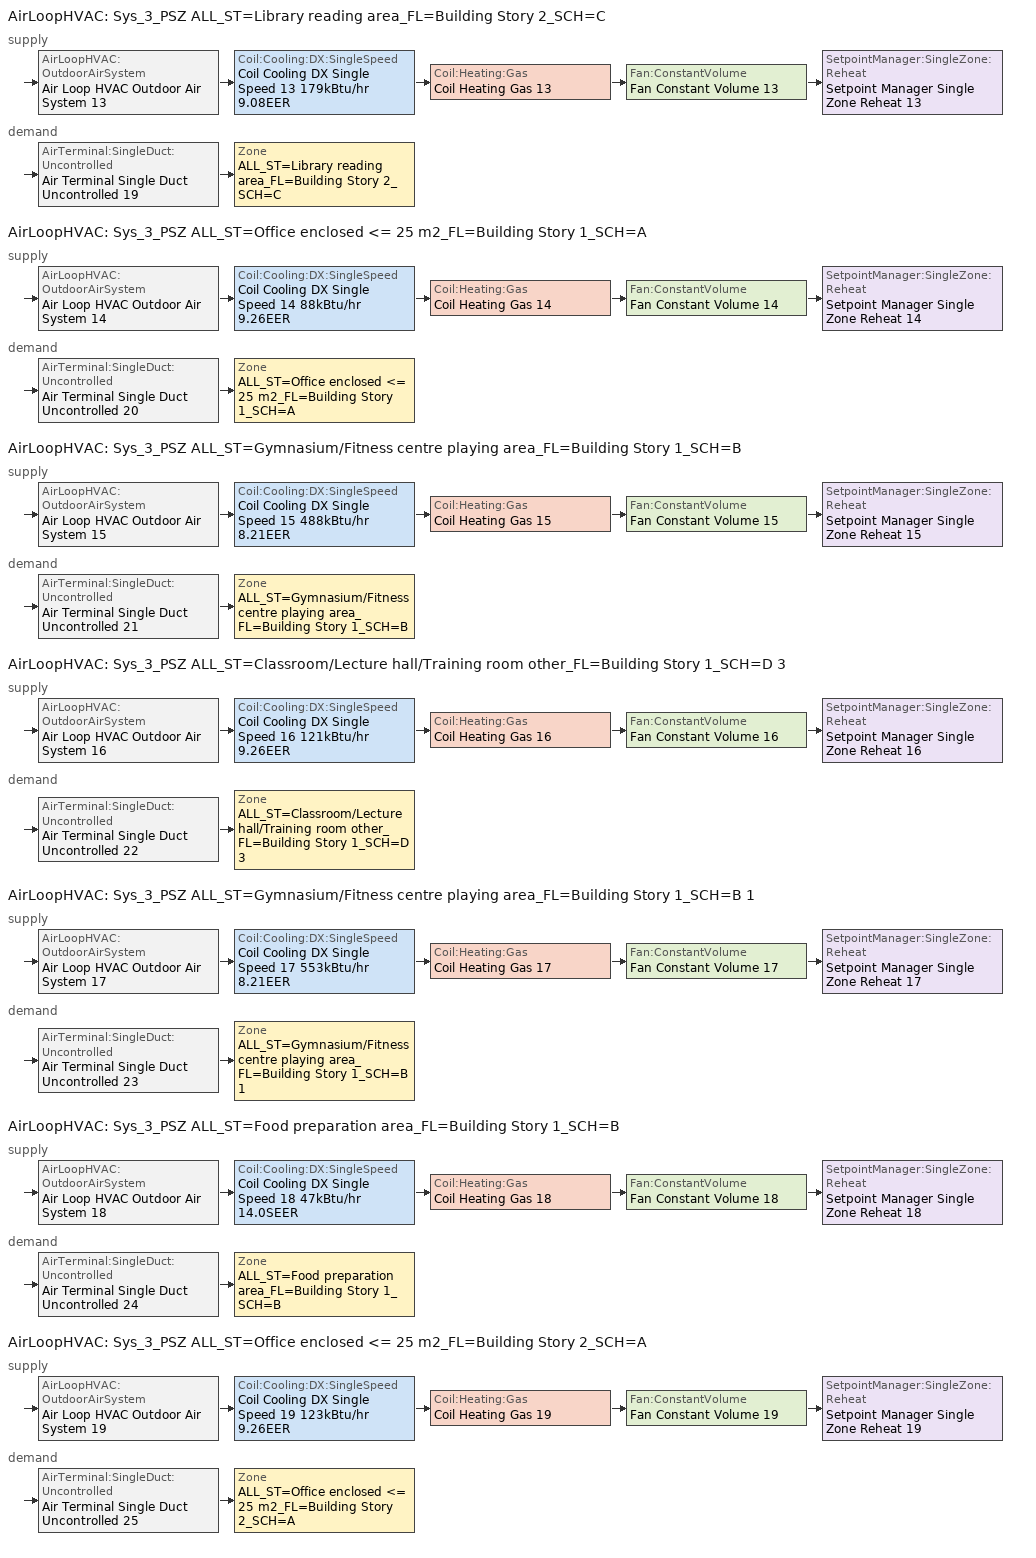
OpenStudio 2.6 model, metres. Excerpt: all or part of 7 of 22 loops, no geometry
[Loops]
AirLoopHVAC 'Sys_3_PSZ ALL_ST=Library reading area_FL=Building Story 2_SCH=C'
 supply: AirLoopHVAC:OutdoorAirSystem 'Air Loop HVAC Outdoor Air System 13' > Coil:Cooling:DX:SingleSpeed 'Coil Cooling DX Single Speed 13 179kBtu/hr 9.08EER' > Coil:Heating:Gas 'Coil Heating Gas 13' > Fan:ConstantVolume 'Fan Constant Volume 13' > SetpointManager:SingleZone:Reheat 'Setpoint Manager Single Zone Reheat 13'
 demand: AirTerminal:SingleDuct:Uncontrolled 'Air Terminal Single Duct Uncontrolled 19' > Zone 'ALL_ST=Library reading area_FL=Building Story 2_SCH=C'
AirLoopHVAC 'Sys_3_PSZ ALL_ST=Office enclosed <= 25 m2_FL=Building Story 1_SCH=A'
 supply: AirLoopHVAC:OutdoorAirSystem 'Air Loop HVAC Outdoor Air System 14' > Coil:Cooling:DX:SingleSpeed 'Coil Cooling DX Single Speed 14 88kBtu/hr 9.26EER' > Coil:Heating:Gas 'Coil Heating Gas 14' > Fan:ConstantVolume 'Fan Constant Volume 14' > SetpointManager:SingleZone:Reheat 'Setpoint Manager Single Zone Reheat 14'
 demand: AirTerminal:SingleDuct:Uncontrolled 'Air Terminal Single Duct Uncontrolled 20' > Zone 'ALL_ST=Office enclosed <= 25 m2_FL=Building Story 1_SCH=A'
AirLoopHVAC 'Sys_3_PSZ ALL_ST=Gymnasium/Fitness centre playing area_FL=Building Story 1_SCH=B'
 supply: AirLoopHVAC:OutdoorAirSystem 'Air Loop HVAC Outdoor Air System 15' > Coil:Cooling:DX:SingleSpeed 'Coil Cooling DX Single Speed 15 488kBtu/hr 8.21EER' > Coil:Heating:Gas 'Coil Heating Gas 15' > Fan:ConstantVolume 'Fan Constant Volume 15' > SetpointManager:SingleZone:Reheat 'Setpoint Manager Single Zone Reheat 15'
 demand: AirTerminal:SingleDuct:Uncontrolled 'Air Terminal Single Duct Uncontrolled 21' > Zone 'ALL_ST=Gymnasium/Fitness centre playing area_FL=Building Story 1_SCH=B'
AirLoopHVAC 'Sys_3_PSZ ALL_ST=Classroom/Lecture hall/Training room other_FL=Building Story 1_SCH=D 3'
 supply: AirLoopHVAC:OutdoorAirSystem 'Air Loop HVAC Outdoor Air System 16' > Coil:Cooling:DX:SingleSpeed 'Coil Cooling DX Single Speed 16 121kBtu/hr 9.26EER' > Coil:Heating:Gas 'Coil Heating Gas 16' > Fan:ConstantVolume 'Fan Constant Volume 16' > SetpointManager:SingleZone:Reheat 'Setpoint Manager Single Zone Reheat 16'
 demand: AirTerminal:SingleDuct:Uncontrolled 'Air Terminal Single Duct Uncontrolled 22' > Zone 'ALL_ST=Classroom/Lecture hall/Training room other_FL=Building Story 1_SCH=D 3'
AirLoopHVAC 'Sys_3_PSZ ALL_ST=Gymnasium/Fitness centre playing area_FL=Building Story 1_SCH=B 1'
 supply: AirLoopHVAC:OutdoorAirSystem 'Air Loop HVAC Outdoor Air System 17' > Coil:Cooling:DX:SingleSpeed 'Coil Cooling DX Single Speed 17 553kBtu/hr 8.21EER' > Coil:Heating:Gas 'Coil Heating Gas 17' > Fan:ConstantVolume 'Fan Constant Volume 17' > SetpointManager:SingleZone:Reheat 'Setpoint Manager Single Zone Reheat 17'
 demand: AirTerminal:SingleDuct:Uncontrolled 'Air Terminal Single Duct Uncontrolled 23' > Zone 'ALL_ST=Gymnasium/Fitness centre playing area_FL=Building Story 1_SCH=B 1'
AirLoopHVAC 'Sys_3_PSZ ALL_ST=Food preparation area_FL=Building Story 1_SCH=B'
 supply: AirLoopHVAC:OutdoorAirSystem 'Air Loop HVAC Outdoor Air System 18' > Coil:Cooling:DX:SingleSpeed 'Coil Cooling DX Single Speed 18 47kBtu/hr 14.0SEER' > Coil:Heating:Gas 'Coil Heating Gas 18' > Fan:ConstantVolume 'Fan Constant Volume 18' > SetpointManager:SingleZone:Reheat 'Setpoint Manager Single Zone Reheat 18'
 demand: AirTerminal:SingleDuct:Uncontrolled 'Air Terminal Single Duct Uncontrolled 24' > Zone 'ALL_ST=Food preparation area_FL=Building Story 1_SCH=B'
AirLoopHVAC 'Sys_3_PSZ ALL_ST=Office enclosed <= 25 m2_FL=Building Story 2_SCH=A'
 supply: AirLoopHVAC:OutdoorAirSystem 'Air Loop HVAC Outdoor Air System 19' > Coil:Cooling:DX:SingleSpeed 'Coil Cooling DX Single Speed 19 123kBtu/hr 9.26EER' > Coil:Heating:Gas 'Coil Heating Gas 19' > Fan:ConstantVolume 'Fan Constant Volume 19' > SetpointManager:SingleZone:Reheat 'Setpoint Manager Single Zone Reheat 19'
 demand: AirTerminal:SingleDuct:Uncontrolled 'Air Terminal Single Duct Uncontrolled 25' > Zone 'ALL_ST=Office enclosed <= 25 m2_FL=Building Story 2_SCH=A'
[Sizing:Zone] Zone Cooling Design Supply Air Temperature Input Method=SupplyAirTemperature; Zone Cooling Design Supply Air Temperature {C}=13; Zone Cooling Design Supply Air Temperature Difference {deltaC}=11.11; Zone Heating Design Supply Air Temperature Input Method=SupplyAirTemperature; Zone Heating Design Supply Air Temperature {C}=43; Zone Heating Design Supply Air Temperature Difference {deltaC}=11.11; Zone Cooling Design Supply Air Humidity Ratio {kg-H2O/kg-air}=0.0085; Zone Heating Design Supply Air Humidity Ratio {kg-H2O/kg-air}=0.008; Zone Heating Sizing Factor=1.3; Zone Cooling Sizing Factor=1.1; Cooling Design Air Flow Method=DesignDay; Heating Design Air Flow Method=DesignDay; Account for Dedicated Outdoor Air System=No; Dedicated Outdoor Air System Control Strategy=NeutralSupplyAir; Dedicated Outdoor Air Low Setpoint Temperature for Design {C}=autosize; Dedicated Outdoor Air High Setpoint Temperature for Design {C}=autosize
ALL_ST=Library reading area_FL=Building Story 2_SCH=C; ALL_ST=Office enclosed <= 25 m2_FL=Building Story 1_SCH=A; ALL_ST=Gymnasium/Fitness centre playing area_FL=Building Story 1_SCH=B; ALL_ST=Classroom/Lecture hall/Training room other_FL=Building Story 1_SCH=D 3; ALL_ST=Gymnasium/Fitness centre playing area_FL=Building Story 1_SCH=B 1; ALL_ST=Food preparation area_FL=Building Story 1_SCH=B; ALL_ST=Office enclosed <= 25 m2_FL=Building Story 2_SCH=A
[Zone equipment]
ALL_ST=Library reading area_FL=Building Story 2_SCH=C: Air Terminal Single Duct Uncontrolled 19, Zone HVAC Baseboard Convective Water 19
ALL_ST=Office enclosed <= 25 m2_FL=Building Story 1_SCH=A: Air Terminal Single Duct Uncontrolled 20, Zone HVAC Baseboard Convective Water 20
ALL_ST=Gymnasium/Fitness centre playing area_FL=Building Story 1_SCH=B: Air Terminal Single Duct Uncontrolled 21, Zone HVAC Baseboard Convective Water 21
ALL_ST=Classroom/Lecture hall/Training room other_FL=Building Story 1_SCH=D 3: Air Terminal Single Duct Uncontrolled 22, Zone HVAC Baseboard Convective Water 22
ALL_ST=Gymnasium/Fitness centre playing area_FL=Building Story 1_SCH=B 1: Air Terminal Single Duct Uncontrolled 23, Zone HVAC Baseboard Convective Water 23
ALL_ST=Food preparation area_FL=Building Story 1_SCH=B: Air Terminal Single Duct Uncontrolled 24, Zone HVAC Baseboard Convective Water 24
ALL_ST=Office enclosed <= 25 m2_FL=Building Story 2_SCH=A: Air Terminal Single Duct Uncontrolled 25, Zone HVAC Baseboard Convective Water 25
[AirLoopHVAC] Design Supply Air Flow Rate {m3/s}=AutoSize
Name | Availability Schedule
Sys_3_PSZ ALL_ST=Library reading area_FL=Building Story 2_SCH=C | Sys_3_PSZ ALL_ST=Library reading area_FL=Building Story 2_SCH=C Occ Sch
Sys_3_PSZ ALL_ST=Office enclosed <= 25 m2_FL=Building Story 1_SCH=A | Sys_3_PSZ ALL_ST=Office enclosed <= 25 m2_FL=Building Story 1_SCH=A Occ Sch
Sys_3_PSZ ALL_ST=Gymnasium/Fitness centre playing area_FL=Building Story 1_SCH=B | Sys_3_PSZ ALL_ST=Gymnasium/Fitness centre playing area_FL=Building Story 1_SCH=B Occ Sch
Sys_3_PSZ ALL_ST=Classroom/Lecture hall/Training room other_FL=Building Story 1_SCH=D 3 | Sys_3_PSZ ALL_ST=Classroom/Lecture hall/Training room other_FL=Building Story 1_SCH=D 3 Occ Sch
Sys_3_PSZ ALL_ST=Gymnasium/Fitness centre playing area_FL=Building Story 1_SCH=B 1 | Sys_3_PSZ ALL_ST=Gymnasium/Fitness centre playing area_FL=Building Story 1_SCH=B 1 Occ Sch
Sys_3_PSZ ALL_ST=Food preparation area_FL=Building Story 1_SCH=B | Sys_3_PSZ ALL_ST=Food preparation area_FL=Building Story 1_SCH=B Occ Sch
Sys_3_PSZ ALL_ST=Office enclosed <= 25 m2_FL=Building Story 2_SCH=A | Sys_3_PSZ ALL_ST=Office enclosed <= 25 m2_FL=Building Story 2_SCH=A Occ Sch
[Sizing:System] Type of Load to Size On=Sensible; Design Outdoor Air Flow Rate {m3/s}=Autosize; Minimum System Air Flow Ratio=1; Preheat Design Temperature {C}=7; Preheat Design Humidity Ratio {kg-H2O/kg-Air}=0.008; Precool Design Temperature {C}=13; Precool Design Humidity Ratio {kg-H2O/kg-Air}=0.008; Central Cooling Design Supply Air Temperature {C}=13; Central Heating Design Supply Air Temperature {C}=43; Sizing Option=NonCoincident; 100% Outdoor Air in Cooling=No; 100% Outdoor Air in Heating=No; Central Cooling Design Supply Air Humidity Ratio {kg-H2O/kg-Air}=0.0085; Central Heating Design Supply Air Humidity Ratio {kg-H2O/kg-Air}=0.008; Cooling Design Air Flow Method=DesignDay; Cooling Design Air Flow Rate {m3/s}=0; Heating Design Air Flow Method=DesignDay; Heating Design Air Flow Rate {m3/s}=0; System Outdoor Air Method=ZoneSum; Zone Maximum Outdoor Air Fraction=1; Cooling Supply Air Flow Rate Per Floor Area {m3/s-m2}=0.00996765; Cooling Fraction of Autosized Cooling Supply Air Flow Rate=1; Cooling Supply Air Flow Rate Per Unit Cooling Capacity {m3/s-W}=3.94755e-05; Heating Supply Air Flow Rate Per Floor Area {m3/s-m2}=0.00996765; Heating Fraction of Autosized Heating Supply Air Flow Rate=1; Heating Fraction of Autosized Cooling Supply Air Flow Rate=1; Heating Supply Air Flow Rate Per Unit Heating Capacity {m3/s-W}=3.15882e-05; Cooling Design Capacity Method=CoolingDesignCapacity; Cooling Design Capacity {W}=autosize; Cooling Design Capacity Per Floor Area {W/m2}=234.7; Fraction of Autosized Cooling Design Capacity=1; Heating Design Capacity Method=HeatingDesignCapacity; Heating Design Capacity {W}=autosize; Heating Design Capacity Per Floor Area {W/m2}=157; Fraction of Autosized Heating Design Capacity=1; Central Cooling Capacity Control Method=OnOff
Sys_3_PSZ ALL_ST=Library reading area_FL=Building Story 2_SCH=C; Sys_3_PSZ ALL_ST=Office enclosed <= 25 m2_FL=Building Story 1_SCH=A; Sys_3_PSZ ALL_ST=Gymnasium/Fitness centre playing area_FL=Building Story 1_SCH=B; Sys_3_PSZ ALL_ST=Classroom/Lecture hall/Training room other_FL=Building Story 1_SCH=D 3; Sys_3_PSZ ALL_ST=Gymnasium/Fitness centre playing area_FL=Building Story 1_SCH=B 1; Sys_3_PSZ ALL_ST=Food preparation area_FL=Building Story 1_SCH=B; Sys_3_PSZ ALL_ST=Office enclosed <= 25 m2_FL=Building Story 2_SCH=A
[Fan:ConstantVolume] Availability Schedule=Always On Discrete; Fan Efficiency=0.39975; Pressure Rise {Pa}=640; Maximum Flow Rate {m3/s}=AutoSize; Motor Efficiency=0.615
Fan Constant Volume 13; Fan Constant Volume 14; Fan Constant Volume 15; Fan Constant Volume 16; Fan Constant Volume 17; Fan Constant Volume 18; Fan Constant Volume 19
[Coil:Heating:Gas] Availability Schedule=Always On Discrete; Nominal Capacity {W}=AutoSize; Parasitic Electric Load {W}=0; Part Load Fraction Correlation Curve=FURNACE-EFFPLR-NECB2011; Parasitic Gas Load {W}=0
Name | Gas Burner Efficiency
Coil Heating Gas 13; Coil Heating Gas 15; Coil Heating Gas 16; Coil Heating Gas 17 | 0.81
Coil Heating Gas 14; Coil Heating Gas 18; Coil Heating Gas 19 | 0.924
[Coil:Cooling:DX:SingleSpeed] Availability Schedule=Always On Discrete; Rated Total Cooling Capacity {W}=autosize; Rated Sensible Heat Ratio=autosize; Rated Air Flow Rate {m3/s}=autosize; Rated Evaporator Fan Power Per Volume Flow Rate {W/(m3/s)}=773.3; Total Cooling Capacity Function of Temperature Curve=DXCOOL-NECB2011-REF-CAPFT; Total Cooling Capacity Function of Flow Fraction Curve=DXCOOL-NECB2011-REF-CAPFFLOW; Energy Input Ratio Function of Temperature Curve=DXCOOL-NECB2011-REF-COOLEIRFT; Energy Input Ratio Function of Flow Fraction Curve=DXCOOL-NECB2011-REF-COOLEIRFFLOW; Part Load Fraction Correlation Curve=DXCOOL-NECB2011-REF-COOLPLFFPLR; Condenser Type=AirCooled; Evaporative Condenser Effectiveness=0; Evaporative Condenser Air Flow Rate {m3/s}=Autosize; Evaporative Condenser Pump Rated Power Consumption {W}=Autosize; Crankcase Heater Capacity {W}=0; Maximum Outdoor Dry-Bulb Temperature for Crankcase Heater Operation {C}=0; Basin Heater Capacity {W/K}=0; Basin Heater Setpoint Temperature {C}=10
Name | Rated COP {W/W}
Coil Cooling DX Single Speed 13 179kBtu/hr 9.08EER | 3.19657
Coil Cooling DX Single Speed 14 88kBtu/hr 9.26EER | 3.19362
Coil Cooling DX Single Speed 15 488kBtu/hr 8.21EER | 3.08898
Coil Cooling DX Single Speed 16 121kBtu/hr 9.26EER | 3.21799
Coil Cooling DX Single Speed 17 553kBtu/hr 8.21EER | 3.13076
Coil Cooling DX Single Speed 18 47kBtu/hr 14.0SEER | 3.8248
Coil Cooling DX Single Speed 19 123kBtu/hr 9.26EER | 3.21919
[Controller:OutdoorAir] Minimum Outdoor Air Flow Rate {m3/s}=autosize; Maximum Outdoor Air Flow Rate {m3/s}=Autosize; Economizer Control Action Type=ModulateFlow; Lockout Type=NoLockout; Minimum Limit Type=FixedMinimum; High Humidity Control=No; Heat Recovery Bypass Control Type=BypassWhenOAFlowGreaterThanMinimum
Name | Economizer Control Type | Minimum Outdoor Air Schedule | Controller Mechanical Ventilation | Economizer Maximum Limit Dry-Bulb Temperature {C} | Economizer Maximum Limit Enthalpy {J/kg} | Economizer Minimum Limit Dry-Bulb Temperature {C}
Controller Outdoor Air 13 | DifferentialEnthalpy | Sys_3_PSZ ALL_ST=Library reading area_FL=Building Story 2_SCH=C Occ Sch | Controller Mechanical Ventilation 13
Controller Outdoor Air 14 | DifferentialEnthalpy | Sys_3_PSZ ALL_ST=Office enclosed <= 25 m2_FL=Building Story 1_SCH=A Occ Sch | Controller Mechanical Ventilation 14
Controller Outdoor Air 15 | DifferentialEnthalpy | Sys_3_PSZ ALL_ST=Gymnasium/Fitness centre playing area_FL=Building Story 1_SCH=B Occ Sch | Controller Mechanical Ventilation 15
Controller Outdoor Air 16 | DifferentialEnthalpy | Sys_3_PSZ ALL_ST=Classroom/Lecture hall/Training room other_FL=Building Story 1_SCH=D 3 Occ Sch | Controller Mechanical Ventilation 16
Controller Outdoor Air 17 | DifferentialEnthalpy | Sys_3_PSZ ALL_ST=Gymnasium/Fitness centre playing area_FL=Building Story 1_SCH=B 1 Occ Sch | Controller Mechanical Ventilation 17
Controller Outdoor Air 18 | NoEconomizer | Sys_3_PSZ ALL_ST=Food preparation area_FL=Building Story 1_SCH=B Occ Sch | Controller Mechanical Ventilation 18 | 28 | 64000 | -100
Controller Outdoor Air 19 | DifferentialEnthalpy | Sys_3_PSZ ALL_ST=Office enclosed <= 25 m2_FL=Building Story 2_SCH=A Occ Sch | Controller Mechanical Ventilation 19
[Controller:MechanicalVentilation] Availability Schedule=Always On Discrete; System Outdoor Air Method=ZoneSum
Controller Mechanical Ventilation 13; Controller Mechanical Ventilation 14; Controller Mechanical Ventilation 15; Controller Mechanical Ventilation 16; Controller Mechanical Ventilation 17; Controller Mechanical Ventilation 18; Controller Mechanical Ventilation 19
[AirLoopHVAC:OutdoorAirSystem]
Name | Controller
Air Loop HVAC Outdoor Air System 13 | Controller Outdoor Air 13
Air Loop HVAC Outdoor Air System 14 | Controller Outdoor Air 14
Air Loop HVAC Outdoor Air System 15 | Controller Outdoor Air 15
Air Loop HVAC Outdoor Air System 16 | Controller Outdoor Air 16
Air Loop HVAC Outdoor Air System 17 | Controller Outdoor Air 17
Air Loop HVAC Outdoor Air System 18 | Controller Outdoor Air 18
Air Loop HVAC Outdoor Air System 19 | Controller Outdoor Air 19
[SetpointManager:SingleZone:Reheat] Minimum Supply Air Temperature {C}=13; Maximum Supply Air Temperature {C}=43
Name | Control Zone
Setpoint Manager Single Zone Reheat 13 | ALL_ST=Library reading area_FL=Building Story 2_SCH=C
Setpoint Manager Single Zone Reheat 14 | ALL_ST=Office enclosed <= 25 m2_FL=Building Story 1_SCH=A
Setpoint Manager Single Zone Reheat 15 | ALL_ST=Gymnasium/Fitness centre playing area_FL=Building Story 1_SCH=B
Setpoint Manager Single Zone Reheat 16 | ALL_ST=Classroom/Lecture hall/Training room other_FL=Building Story 1_SCH=D 3
Setpoint Manager Single Zone Reheat 17 | ALL_ST=Gymnasium/Fitness centre playing area_FL=Building Story 1_SCH=B 1
Setpoint Manager Single Zone Reheat 18 | ALL_ST=Food preparation area_FL=Building Story 1_SCH=B
Setpoint Manager Single Zone Reheat 19 | ALL_ST=Office enclosed <= 25 m2_FL=Building Story 2_SCH=A
[AirTerminal:SingleDuct:Uncontrolled] Availability Schedule=Always On Discrete; Maximum Air Flow Rate {m3/s}=AutoSize
Air Terminal Single Duct Uncontrolled 19; Air Terminal Single Duct Uncontrolled 20; Air Terminal Single Duct Uncontrolled 21; Air Terminal Single Duct Uncontrolled 22; Air Terminal Single Duct Uncontrolled 23; Air Terminal Single Duct Uncontrolled 24; Air Terminal Single Duct Uncontrolled 25
[Schedule:Ruleset]
Name | Default Day Schedule | Summer Design Day Schedule | Winter Design Day Schedule
Sys_3_PSZ ALL_ST=Classroom/Lecture hall/Training room other_FL=Building Story 1_SCH=D 3 Occ Sch | Sys_3_PSZ ALL_ST=Classroom/Lecture hall/Training room other_FL=Building Story 1_SCH=D 3 Occ Sch Default | Sys_3_PSZ ALL_ST=Classroom/Lecture hall/Training room other_FL=Building Story 1_SCH=D 3 Occ Sch Summer Design Day | Sys_3_PSZ ALL_ST=Classroom/Lecture hall/Training room other_FL=Building Story 1_SCH=D 3 Occ Sch Winter Design Day
Sys_3_PSZ ALL_ST=Food preparation area_FL=Building Story 1_SCH=B Occ Sch | Sys_3_PSZ ALL_ST=Food preparation area_FL=Building Story 1_SCH=B Occ Sch Default | Sys_3_PSZ ALL_ST=Food preparation area_FL=Building Story 1_SCH=B Occ Sch Summer Design Day | Sys_3_PSZ ALL_ST=Food preparation area_FL=Building Story 1_SCH=B Occ Sch Winter Design Day
Sys_3_PSZ ALL_ST=Gymnasium/Fitness centre playing area_FL=Building Story 1_SCH=B Occ Sch | Sys_3_PSZ ALL_ST=Gymnasium/Fitness centre playing area_FL=Building Story 1_SCH=B Occ Sch Default | Sys_3_PSZ ALL_ST=Gymnasium/Fitness centre playing area_FL=Building Story 1_SCH=B Occ Sch Summer Design Day | Sys_3_PSZ ALL_ST=Gymnasium/Fitness centre playing area_FL=Building Story 1_SCH=B Occ Sch Winter Design Day
Sys_3_PSZ ALL_ST=Gymnasium/Fitness centre playing area_FL=Building Story 1_SCH=B 1 Occ Sch | Sys_3_PSZ ALL_ST=Gymnasium/Fitness centre playing area_FL=Building Story 1_SCH=B 1 Occ Sch Default | Sys_3_PSZ ALL_ST=Gymnasium/Fitness centre playing area_FL=Building Story 1_SCH=B 1 Occ Sch Summer Design Day | Sys_3_PSZ ALL_ST=Gymnasium/Fitness centre playing area_FL=Building Story 1_SCH=B 1 Occ Sch Winter Design Day
Sys_3_PSZ ALL_ST=Library reading area_FL=Building Story 2_SCH=C Occ Sch | Sys_3_PSZ ALL_ST=Library reading area_FL=Building Story 2_SCH=C Occ Sch Default | Sys_3_PSZ ALL_ST=Library reading area_FL=Building Story 2_SCH=C Occ Sch Summer Design Day | Sys_3_PSZ ALL_ST=Library reading area_FL=Building Story 2_SCH=C Occ Sch Winter Design Day
Sys_3_PSZ ALL_ST=Office enclosed <= 25 m2_FL=Building Story 1_SCH=A Occ Sch | Sys_3_PSZ ALL_ST=Office enclosed <= 25 m2_FL=Building Story 1_SCH=A Occ Sch Default | Sys_3_PSZ ALL_ST=Office enclosed <= 25 m2_FL=Building Story 1_SCH=A Occ Sch Summer Design Day | Sys_3_PSZ ALL_ST=Office enclosed <= 25 m2_FL=Building Story 1_SCH=A Occ Sch Winter Design Day
Sys_3_PSZ ALL_ST=Office enclosed <= 25 m2_FL=Building Story 2_SCH=A Occ Sch | Sys_3_PSZ ALL_ST=Office enclosed <= 25 m2_FL=Building Story 2_SCH=A Occ Sch Default | Sys_3_PSZ ALL_ST=Office enclosed <= 25 m2_FL=Building Story 2_SCH=A Occ Sch Summer Design Day | Sys_3_PSZ ALL_ST=Office enclosed <= 25 m2_FL=Building Story 2_SCH=A Occ Sch Winter Design Day
[Schedule:Day]
Sys_3_PSZ ALL_ST=Classroom/Lecture hall/Training room other_FL=Building Story 1_SCH=D 3 Occ Sch Default; Sys_3_PSZ ALL_ST=Classroom/Lecture hall/Training room other_FL=Building Story 1_SCH=D 3 Occ Sch Winter Design Day; Sys_3_PSZ ALL_ST=Classroom/Lecture hall/Training room other_FL=Building Story 1_SCH=D 3 Occ Sch Summer Design Day; Sys_3_PSZ ALL_ST=Food preparation area_FL=Building Story 1_SCH=B Occ Sch Default; Sys_3_PSZ ALL_ST=Food preparation area_FL=Building Story 1_SCH=B Occ Sch Winter Design Day; Sys_3_PSZ ALL_ST=Food preparation area_FL=Building Story 1_SCH=B Occ Sch Summer Design Day; Sys_3_PSZ ALL_ST=Gymnasium/Fitness centre playing area_FL=Building Story 1_SCH=B Occ Sch Default; Sys_3_PSZ ALL_ST=Gymnasium/Fitness centre playing area_FL=Building Story 1_SCH=B Occ Sch Winter Design Day; Sys_3_PSZ ALL_ST=Gymnasium/Fitness centre playing area_FL=Building Story 1_SCH=B Occ Sch Summer Design Day; Sys_3_PSZ ALL_ST=Gymnasium/Fitness centre playing area_FL=Building Story 1_SCH=B 1 Occ Sch Default; Sys_3_PSZ ALL_ST=Gymnasium/Fitness centre playing area_FL=Building Story 1_SCH=B 1 Occ Sch Winter Design Day; Sys_3_PSZ ALL_ST=Gymnasium/Fitness centre playing area_FL=Building Story 1_SCH=B 1 Occ Sch Summer Design Day; Sys_3_PSZ ALL_ST=Library reading area_FL=Building Story 2_SCH=C Occ Sch Default; Sys_3_PSZ ALL_ST=Library reading area_FL=Building Story 2_SCH=C Occ Sch Winter Design Day; Sys_3_PSZ ALL_ST=Library reading area_FL=Building Story 2_SCH=C Occ Sch Summer Design Day; Sys_3_PSZ ALL_ST=Office enclosed <= 25 m2_FL=Building Story 1_SCH=A Occ Sch Default; Sys_3_PSZ ALL_ST=Office enclosed <= 25 m2_FL=Building Story 1_SCH=A Occ Sch Winter Design Day; Sys_3_PSZ ALL_ST=Office enclosed <= 25 m2_FL=Building Story 1_SCH=A Occ Sch Summer Design Day; Sys_3_PSZ ALL_ST=Office enclosed <= 25 m2_FL=Building Story 2_SCH=A Occ Sch Default; Sys_3_PSZ ALL_ST=Office enclosed <= 25 m2_FL=Building Story 2_SCH=A Occ Sch Winter Design Day; Sys_3_PSZ ALL_ST=Office enclosed <= 25 m2_FL=Building Story 2_SCH=A Occ Sch Summer Design Day: 24, 0, 1
Sys_3_PSZ ALL_ST=Classroom/Lecture hall/Training room other_FL=Building Story 1_SCH=D 3 Occ Sch Monday; Sys_3_PSZ ALL_ST=Classroom/Lecture hall/Training room other_FL=Building Story 1_SCH=D 3 Occ Sch Tuesday; Sys_3_PSZ ALL_ST=Classroom/Lecture hall/Training room other_FL=Building Story 1_SCH=D 3 Occ Sch Wednesday; Sys_3_PSZ ALL_ST=Classroom/Lecture hall/Training room other_FL=Building Story 1_SCH=D 3 Occ Sch Thursday; Sys_3_PSZ ALL_ST=Classroom/Lecture hall/Training room other_FL=Building Story 1_SCH=D 3 Occ Sch Friday: 9, 0, 0, 18, 0, 1, 19, 0, 0, 22, 0, 1, 24, 0, 0
Sys_3_PSZ ALL_ST=Classroom/Lecture hall/Training room other_FL=Building Story 1_SCH=D 3 Occ Sch Saturday; Sys_3_PSZ ALL_ST=Classroom/Lecture hall/Training room other_FL=Building Story 1_SCH=D 3 Occ Sch Sunday; Sys_3_PSZ ALL_ST=Office enclosed <= 25 m2_FL=Building Story 1_SCH=A Occ Sch Saturday; Sys_3_PSZ ALL_ST=Office enclosed <= 25 m2_FL=Building Story 1_SCH=A Occ Sch Sunday; Sys_3_PSZ ALL_ST=Office enclosed <= 25 m2_FL=Building Story 2_SCH=A Occ Sch Saturday; Sys_3_PSZ ALL_ST=Office enclosed <= 25 m2_FL=Building Story 2_SCH=A Occ Sch Sunday: 24, 0, 0
Sys_3_PSZ ALL_ST=Food preparation area_FL=Building Story 1_SCH=B Occ Sch Monday; Sys_3_PSZ ALL_ST=Food preparation area_FL=Building Story 1_SCH=B Occ Sch Tuesday; Sys_3_PSZ ALL_ST=Food preparation area_FL=Building Story 1_SCH=B Occ Sch Wednesday; Sys_3_PSZ ALL_ST=Food preparation area_FL=Building Story 1_SCH=B Occ Sch Thursday; Sys_3_PSZ ALL_ST=Food preparation area_FL=Building Story 1_SCH=B Occ Sch Friday; Sys_3_PSZ ALL_ST=Gymnasium/Fitness centre playing area_FL=Building Story 1_SCH=B Occ Sch Monday; Sys_3_PSZ ALL_ST=Gymnasium/Fitness centre playing area_FL=Building Story 1_SCH=B Occ Sch Tuesday; Sys_3_PSZ ALL_ST=Gymnasium/Fitness centre playing area_FL=Building Story 1_SCH=B Occ Sch Wednesday; Sys_3_PSZ ALL_ST=Gymnasium/Fitness centre playing area_FL=Building Story 1_SCH=B Occ Sch Thursday; Sys_3_PSZ ALL_ST=Gymnasium/Fitness centre playing area_FL=Building Story 1_SCH=B Occ Sch Friday; Sys_3_PSZ ALL_ST=Gymnasium/Fitness centre playing area_FL=Building Story 1_SCH=B 1 Occ Sch Monday; Sys_3_PSZ ALL_ST=Gymnasium/Fitness centre playing area_FL=Building Story 1_SCH=B 1 Occ Sch Tuesday; Sys_3_PSZ ALL_ST=Gymnasium/Fitness centre playing area_FL=Building Story 1_SCH=B 1 Occ Sch Wednesday; Sys_3_PSZ ALL_ST=Gymnasium/Fitness centre playing area_FL=Building Story 1_SCH=B 1 Occ Sch Thursday; Sys_3_PSZ ALL_ST=Gymnasium/Fitness centre playing area_FL=Building Story 1_SCH=B 1 Occ Sch Friday: 1, 0, 1, 10, 0, 0, 24, 0, 1
Sys_3_PSZ ALL_ST=Food preparation area_FL=Building Story 1_SCH=B Occ Sch Saturday; Sys_3_PSZ ALL_ST=Gymnasium/Fitness centre playing area_FL=Building Story 1_SCH=B Occ Sch Saturday; Sys_3_PSZ ALL_ST=Gymnasium/Fitness centre playing area_FL=Building Story 1_SCH=B 1 Occ Sch Saturday: 2, 0, 1, 10, 0, 0, 24, 0, 1
Sys_3_PSZ ALL_ST=Food preparation area_FL=Building Story 1_SCH=B Occ Sch Sunday; Sys_3_PSZ ALL_ST=Gymnasium/Fitness centre playing area_FL=Building Story 1_SCH=B Occ Sch Sunday; Sys_3_PSZ ALL_ST=Gymnasium/Fitness centre playing area_FL=Building Story 1_SCH=B 1 Occ Sch Sunday: 1, 0, 0, 2, 0, 1, 11, 0, 0, 23, 0, 1, 24, 0, 0
Sys_3_PSZ ALL_ST=Library reading area_FL=Building Story 2_SCH=C Occ Sch Monday; Sys_3_PSZ ALL_ST=Library reading area_FL=Building Story 2_SCH=C Occ Sch Tuesday; Sys_3_PSZ ALL_ST=Library reading area_FL=Building Story 2_SCH=C Occ Sch Wednesday; Sys_3_PSZ ALL_ST=Library reading area_FL=Building Story 2_SCH=C Occ Sch Thursday; Sys_3_PSZ ALL_ST=Library reading area_FL=Building Story 2_SCH=C Occ Sch Friday; Sys_3_PSZ ALL_ST=Library reading area_FL=Building Story 2_SCH=C Occ Sch Saturday: 9, 0, 0, 21, 0, 1, 24, 0, 0
Sys_3_PSZ ALL_ST=Library reading area_FL=Building Story 2_SCH=C Occ Sch Sunday: 9, 0, 0, 19, 0, 1, 24, 0, 0
Sys_3_PSZ ALL_ST=Office enclosed <= 25 m2_FL=Building Story 1_SCH=A Occ Sch Monday; Sys_3_PSZ ALL_ST=Office enclosed <= 25 m2_FL=Building Story 1_SCH=A Occ Sch Tuesday; Sys_3_PSZ ALL_ST=Office enclosed <= 25 m2_FL=Building Story 1_SCH=A Occ Sch Wednesday; Sys_3_PSZ ALL_ST=Office enclosed <= 25 m2_FL=Building Story 1_SCH=A Occ Sch Thursday; Sys_3_PSZ ALL_ST=Office enclosed <= 25 m2_FL=Building Story 1_SCH=A Occ Sch Friday; Sys_3_PSZ ALL_ST=Office enclosed <= 25 m2_FL=Building Story 2_SCH=A Occ Sch Monday; Sys_3_PSZ ALL_ST=Office enclosed <= 25 m2_FL=Building Story 2_SCH=A Occ Sch Tuesday; Sys_3_PSZ ALL_ST=Office enclosed <= 25 m2_FL=Building Story 2_SCH=A Occ Sch Wednesday; Sys_3_PSZ ALL_ST=Office enclosed <= 25 m2_FL=Building Story 2_SCH=A Occ Sch Thursday; Sys_3_PSZ ALL_ST=Office enclosed <= 25 m2_FL=Building Story 2_SCH=A Occ Sch Friday: 8, 0, 0, 19, 0, 1, 24, 0, 0
[Schedule:Rule] Date Specification Type=DateRange; Start Month=1; Start Day=1; End Month=12
Name | Schedule Ruleset | Rule Order | Day Schedule | Apply Monday | End Day | Apply Tuesday | Apply Wednesday | Apply Thursday | Apply Friday | Apply Saturday | Apply Sunday
Sys_3_PSZ ALL_ST=Classroom/Lecture hall/Training room other_FL=Building Story 1_SCH=D 3 Occ Sch Monday Rule | Sys_3_PSZ ALL_ST=Classroom/Lecture hall/Training room other_FL=Building Story 1_SCH=D 3 Occ Sch | 6 | Sys_3_PSZ ALL_ST=Classroom/Lecture hall/Training room other_FL=Building Story 1_SCH=D 3 Occ Sch Monday | Yes | 25
Sys_3_PSZ ALL_ST=Classroom/Lecture hall/Training room other_FL=Building Story 1_SCH=D 3 Occ Sch Tuesday Rule | Sys_3_PSZ ALL_ST=Classroom/Lecture hall/Training room other_FL=Building Story 1_SCH=D 3 Occ Sch | 5 | Sys_3_PSZ ALL_ST=Classroom/Lecture hall/Training room other_FL=Building Story 1_SCH=D 3 Occ Sch Tuesday |  | 26 | Yes
Sys_3_PSZ ALL_ST=Classroom/Lecture hall/Training room other_FL=Building Story 1_SCH=D 3 Occ Sch Wednesday Rule | Sys_3_PSZ ALL_ST=Classroom/Lecture hall/Training room other_FL=Building Story 1_SCH=D 3 Occ Sch | 4 | Sys_3_PSZ ALL_ST=Classroom/Lecture hall/Training room other_FL=Building Story 1_SCH=D 3 Occ Sch Wednesday |  | 27 |  | Yes
Sys_3_PSZ ALL_ST=Classroom/Lecture hall/Training room other_FL=Building Story 1_SCH=D 3 Occ Sch Thursday Rule | Sys_3_PSZ ALL_ST=Classroom/Lecture hall/Training room other_FL=Building Story 1_SCH=D 3 Occ Sch | 3 | Sys_3_PSZ ALL_ST=Classroom/Lecture hall/Training room other_FL=Building Story 1_SCH=D 3 Occ Sch Thursday |  | 28 |  |  | Yes
Sys_3_PSZ ALL_ST=Classroom/Lecture hall/Training room other_FL=Building Story 1_SCH=D 3 Occ Sch Friday Rule | Sys_3_PSZ ALL_ST=Classroom/Lecture hall/Training room other_FL=Building Story 1_SCH=D 3 Occ Sch | 2 | Sys_3_PSZ ALL_ST=Classroom/Lecture hall/Training room other_FL=Building Story 1_SCH=D 3 Occ Sch Friday |  | 29 |  |  |  | Yes
Sys_3_PSZ ALL_ST=Classroom/Lecture hall/Training room other_FL=Building Story 1_SCH=D 3 Occ Sch Saturday Rule | Sys_3_PSZ ALL_ST=Classroom/Lecture hall/Training room other_FL=Building Story 1_SCH=D 3 Occ Sch | 1 | Sys_3_PSZ ALL_ST=Classroom/Lecture hall/Training room other_FL=Building Story 1_SCH=D 3 Occ Sch Saturday |  | 30 |  |  |  |  | Yes
Sys_3_PSZ ALL_ST=Classroom/Lecture hall/Training room other_FL=Building Story 1_SCH=D 3 Occ Sch Sunday Rule | Sys_3_PSZ ALL_ST=Classroom/Lecture hall/Training room other_FL=Building Story 1_SCH=D 3 Occ Sch | 0 | Sys_3_PSZ ALL_ST=Classroom/Lecture hall/Training room other_FL=Building Story 1_SCH=D 3 Occ Sch Sunday |  | 31 |  |  |  |  |  | Yes
Sys_3_PSZ ALL_ST=Food preparation area_FL=Building Story 1_SCH=B Occ Sch Monday Rule | Sys_3_PSZ ALL_ST=Food preparation area_FL=Building Story 1_SCH=B Occ Sch | 6 | Sys_3_PSZ ALL_ST=Food preparation area_FL=Building Story 1_SCH=B Occ Sch Monday | Yes | 25
Sys_3_PSZ ALL_ST=Food preparation area_FL=Building Story 1_SCH=B Occ Sch Tuesday Rule | Sys_3_PSZ ALL_ST=Food preparation area_FL=Building Story 1_SCH=B Occ Sch | 5 | Sys_3_PSZ ALL_ST=Food preparation area_FL=Building Story 1_SCH=B Occ Sch Tuesday |  | 26 | Yes
Sys_3_PSZ ALL_ST=Food preparation area_FL=Building Story 1_SCH=B Occ Sch Wednesday Rule | Sys_3_PSZ ALL_ST=Food preparation area_FL=Building Story 1_SCH=B Occ Sch | 4 | Sys_3_PSZ ALL_ST=Food preparation area_FL=Building Story 1_SCH=B Occ Sch Wednesday |  | 27 |  | Yes
Sys_3_PSZ ALL_ST=Food preparation area_FL=Building Story 1_SCH=B Occ Sch Thursday Rule | Sys_3_PSZ ALL_ST=Food preparation area_FL=Building Story 1_SCH=B Occ Sch | 3 | Sys_3_PSZ ALL_ST=Food preparation area_FL=Building Story 1_SCH=B Occ Sch Thursday |  | 28 |  |  | Yes
Sys_3_PSZ ALL_ST=Food preparation area_FL=Building Story 1_SCH=B Occ Sch Friday Rule | Sys_3_PSZ ALL_ST=Food preparation area_FL=Building Story 1_SCH=B Occ Sch | 2 | Sys_3_PSZ ALL_ST=Food preparation area_FL=Building Story 1_SCH=B Occ Sch Friday |  | 29 |  |  |  | Yes
Sys_3_PSZ ALL_ST=Food preparation area_FL=Building Story 1_SCH=B Occ Sch Saturday Rule | Sys_3_PSZ ALL_ST=Food preparation area_FL=Building Story 1_SCH=B Occ Sch | 1 | Sys_3_PSZ ALL_ST=Food preparation area_FL=Building Story 1_SCH=B Occ Sch Saturday |  | 30 |  |  |  |  | Yes
Sys_3_PSZ ALL_ST=Food preparation area_FL=Building Story 1_SCH=B Occ Sch Sunday Rule | Sys_3_PSZ ALL_ST=Food preparation area_FL=Building Story 1_SCH=B Occ Sch | 0 | Sys_3_PSZ ALL_ST=Food preparation area_FL=Building Story 1_SCH=B Occ Sch Sunday |  | 31 |  |  |  |  |  | Yes
Sys_3_PSZ ALL_ST=Gymnasium/Fitness centre playing area_FL=Building Story 1_SCH=B Occ Sch Monday Rule | Sys_3_PSZ ALL_ST=Gymnasium/Fitness centre playing area_FL=Building Story 1_SCH=B Occ Sch | 6 | Sys_3_PSZ ALL_ST=Gymnasium/Fitness centre playing area_FL=Building Story 1_SCH=B Occ Sch Monday | Yes | 25
Sys_3_PSZ ALL_ST=Gymnasium/Fitness centre playing area_FL=Building Story 1_SCH=B Occ Sch Tuesday Rule | Sys_3_PSZ ALL_ST=Gymnasium/Fitness centre playing area_FL=Building Story 1_SCH=B Occ Sch | 5 | Sys_3_PSZ ALL_ST=Gymnasium/Fitness centre playing area_FL=Building Story 1_SCH=B Occ Sch Tuesday |  | 26 | Yes
Sys_3_PSZ ALL_ST=Gymnasium/Fitness centre playing area_FL=Building Story 1_SCH=B Occ Sch Wednesday Rule | Sys_3_PSZ ALL_ST=Gymnasium/Fitness centre playing area_FL=Building Story 1_SCH=B Occ Sch | 4 | Sys_3_PSZ ALL_ST=Gymnasium/Fitness centre playing area_FL=Building Story 1_SCH=B Occ Sch Wednesday |  | 27 |  | Yes
Sys_3_PSZ ALL_ST=Gymnasium/Fitness centre playing area_FL=Building Story 1_SCH=B Occ Sch Thursday Rule | Sys_3_PSZ ALL_ST=Gymnasium/Fitness centre playing area_FL=Building Story 1_SCH=B Occ Sch | 3 | Sys_3_PSZ ALL_ST=Gymnasium/Fitness centre playing area_FL=Building Story 1_SCH=B Occ Sch Thursday |  | 28 |  |  | Yes
Sys_3_PSZ ALL_ST=Gymnasium/Fitness centre playing area_FL=Building Story 1_SCH=B Occ Sch Friday Rule | Sys_3_PSZ ALL_ST=Gymnasium/Fitness centre playing area_FL=Building Story 1_SCH=B Occ Sch | 2 | Sys_3_PSZ ALL_ST=Gymnasium/Fitness centre playing area_FL=Building Story 1_SCH=B Occ Sch Friday |  | 29 |  |  |  | Yes
Sys_3_PSZ ALL_ST=Gymnasium/Fitness centre playing area_FL=Building Story 1_SCH=B Occ Sch Saturday Rule | Sys_3_PSZ ALL_ST=Gymnasium/Fitness centre playing area_FL=Building Story 1_SCH=B Occ Sch | 1 | Sys_3_PSZ ALL_ST=Gymnasium/Fitness centre playing area_FL=Building Story 1_SCH=B Occ Sch Saturday |  | 30 |  |  |  |  | Yes
Sys_3_PSZ ALL_ST=Gymnasium/Fitness centre playing area_FL=Building Story 1_SCH=B Occ Sch Sunday Rule | Sys_3_PSZ ALL_ST=Gymnasium/Fitness centre playing area_FL=Building Story 1_SCH=B Occ Sch | 0 | Sys_3_PSZ ALL_ST=Gymnasium/Fitness centre playing area_FL=Building Story 1_SCH=B Occ Sch Sunday |  | 31 |  |  |  |  |  | Yes
Sys_3_PSZ ALL_ST=Gymnasium/Fitness centre playing area_FL=Building Story 1_SCH=B 1 Occ Sch Monday Rule | Sys_3_PSZ ALL_ST=Gymnasium/Fitness centre playing area_FL=Building Story 1_SCH=B 1 Occ Sch | 6 | Sys_3_PSZ ALL_ST=Gymnasium/Fitness centre playing area_FL=Building Story 1_SCH=B 1 Occ Sch Monday | Yes | 25
Sys_3_PSZ ALL_ST=Gymnasium/Fitness centre playing area_FL=Building Story 1_SCH=B 1 Occ Sch Tuesday Rule | Sys_3_PSZ ALL_ST=Gymnasium/Fitness centre playing area_FL=Building Story 1_SCH=B 1 Occ Sch | 5 | Sys_3_PSZ ALL_ST=Gymnasium/Fitness centre playing area_FL=Building Story 1_SCH=B 1 Occ Sch Tuesday |  | 26 | Yes
Sys_3_PSZ ALL_ST=Gymnasium/Fitness centre playing area_FL=Building Story 1_SCH=B 1 Occ Sch Wednesday Rule | Sys_3_PSZ ALL_ST=Gymnasium/Fitness centre playing area_FL=Building Story 1_SCH=B 1 Occ Sch | 4 | Sys_3_PSZ ALL_ST=Gymnasium/Fitness centre playing area_FL=Building Story 1_SCH=B 1 Occ Sch Wednesday |  | 27 |  | Yes
Sys_3_PSZ ALL_ST=Gymnasium/Fitness centre playing area_FL=Building Story 1_SCH=B 1 Occ Sch Thursday Rule | Sys_3_PSZ ALL_ST=Gymnasium/Fitness centre playing area_FL=Building Story 1_SCH=B 1 Occ Sch | 3 | Sys_3_PSZ ALL_ST=Gymnasium/Fitness centre playing area_FL=Building Story 1_SCH=B 1 Occ Sch Thursday |  | 28 |  |  | Yes
Sys_3_PSZ ALL_ST=Gymnasium/Fitness centre playing area_FL=Building Story 1_SCH=B 1 Occ Sch Friday Rule | Sys_3_PSZ ALL_ST=Gymnasium/Fitness centre playing area_FL=Building Story 1_SCH=B 1 Occ Sch | 2 | Sys_3_PSZ ALL_ST=Gymnasium/Fitness centre playing area_FL=Building Story 1_SCH=B 1 Occ Sch Friday |  | 29 |  |  |  | Yes
Sys_3_PSZ ALL_ST=Gymnasium/Fitness centre playing area_FL=Building Story 1_SCH=B 1 Occ Sch Saturday Rule | Sys_3_PSZ ALL_ST=Gymnasium/Fitness centre playing area_FL=Building Story 1_SCH=B 1 Occ Sch | 1 | Sys_3_PSZ ALL_ST=Gymnasium/Fitness centre playing area_FL=Building Story 1_SCH=B 1 Occ Sch Saturday |  | 30 |  |  |  |  | Yes
Sys_3_PSZ ALL_ST=Gymnasium/Fitness centre playing area_FL=Building Story 1_SCH=B 1 Occ Sch Sunday Rule | Sys_3_PSZ ALL_ST=Gymnasium/Fitness centre playing area_FL=Building Story 1_SCH=B 1 Occ Sch | 0 | Sys_3_PSZ ALL_ST=Gymnasium/Fitness centre playing area_FL=Building Story 1_SCH=B 1 Occ Sch Sunday |  | 31 |  |  |  |  |  | Yes
Sys_3_PSZ ALL_ST=Library reading area_FL=Building Story 2_SCH=C Occ Sch Monday Rule | Sys_3_PSZ ALL_ST=Library reading area_FL=Building Story 2_SCH=C Occ Sch | 6 | Sys_3_PSZ ALL_ST=Library reading area_FL=Building Story 2_SCH=C Occ Sch Monday | Yes | 25
Sys_3_PSZ ALL_ST=Library reading area_FL=Building Story 2_SCH=C Occ Sch Tuesday Rule | Sys_3_PSZ ALL_ST=Library reading area_FL=Building Story 2_SCH=C Occ Sch | 5 | Sys_3_PSZ ALL_ST=Library reading area_FL=Building Story 2_SCH=C Occ Sch Tuesday |  | 26 | Yes
Sys_3_PSZ ALL_ST=Library reading area_FL=Building Story 2_SCH=C Occ Sch Wednesday Rule | Sys_3_PSZ ALL_ST=Library reading area_FL=Building Story 2_SCH=C Occ Sch | 4 | Sys_3_PSZ ALL_ST=Library reading area_FL=Building Story 2_SCH=C Occ Sch Wednesday |  | 27 |  | Yes
Sys_3_PSZ ALL_ST=Library reading area_FL=Building Story 2_SCH=C Occ Sch Thursday Rule | Sys_3_PSZ ALL_ST=Library reading area_FL=Building Story 2_SCH=C Occ Sch | 3 | Sys_3_PSZ ALL_ST=Library reading area_FL=Building Story 2_SCH=C Occ Sch Thursday |  | 28 |  |  | Yes
Sys_3_PSZ ALL_ST=Library reading area_FL=Building Story 2_SCH=C Occ Sch Friday Rule | Sys_3_PSZ ALL_ST=Library reading area_FL=Building Story 2_SCH=C Occ Sch | 2 | Sys_3_PSZ ALL_ST=Library reading area_FL=Building Story 2_SCH=C Occ Sch Friday |  | 29 |  |  |  | Yes
Sys_3_PSZ ALL_ST=Library reading area_FL=Building Story 2_SCH=C Occ Sch Saturday Rule | Sys_3_PSZ ALL_ST=Library reading area_FL=Building Story 2_SCH=C Occ Sch | 1 | Sys_3_PSZ ALL_ST=Library reading area_FL=Building Story 2_SCH=C Occ Sch Saturday |  | 30 |  |  |  |  | Yes
Sys_3_PSZ ALL_ST=Library reading area_FL=Building Story 2_SCH=C Occ Sch Sunday Rule | Sys_3_PSZ ALL_ST=Library reading area_FL=Building Story 2_SCH=C Occ Sch | 0 | Sys_3_PSZ ALL_ST=Library reading area_FL=Building Story 2_SCH=C Occ Sch Sunday |  | 31 |  |  |  |  |  | Yes
Sys_3_PSZ ALL_ST=Office enclosed <= 25 m2_FL=Building Story 1_SCH=A Occ Sch Monday Rule | Sys_3_PSZ ALL_ST=Office enclosed <= 25 m2_FL=Building Story 1_SCH=A Occ Sch | 6 | Sys_3_PSZ ALL_ST=Office enclosed <= 25 m2_FL=Building Story 1_SCH=A Occ Sch Monday | Yes | 25
Sys_3_PSZ ALL_ST=Office enclosed <= 25 m2_FL=Building Story 1_SCH=A Occ Sch Tuesday Rule | Sys_3_PSZ ALL_ST=Office enclosed <= 25 m2_FL=Building Story 1_SCH=A Occ Sch | 5 | Sys_3_PSZ ALL_ST=Office enclosed <= 25 m2_FL=Building Story 1_SCH=A Occ Sch Tuesday |  | 26 | Yes
Sys_3_PSZ ALL_ST=Office enclosed <= 25 m2_FL=Building Story 1_SCH=A Occ Sch Wednesday Rule | Sys_3_PSZ ALL_ST=Office enclosed <= 25 m2_FL=Building Story 1_SCH=A Occ Sch | 4 | Sys_3_PSZ ALL_ST=Office enclosed <= 25 m2_FL=Building Story 1_SCH=A Occ Sch Wednesday |  | 27 |  | Yes
Sys_3_PSZ ALL_ST=Office enclosed <= 25 m2_FL=Building Story 1_SCH=A Occ Sch Thursday Rule | Sys_3_PSZ ALL_ST=Office enclosed <= 25 m2_FL=Building Story 1_SCH=A Occ Sch | 3 | Sys_3_PSZ ALL_ST=Office enclosed <= 25 m2_FL=Building Story 1_SCH=A Occ Sch Thursday |  | 28 |  |  | Yes
Sys_3_PSZ ALL_ST=Office enclosed <= 25 m2_FL=Building Story 1_SCH=A Occ Sch Friday Rule | Sys_3_PSZ ALL_ST=Office enclosed <= 25 m2_FL=Building Story 1_SCH=A Occ Sch | 2 | Sys_3_PSZ ALL_ST=Office enclosed <= 25 m2_FL=Building Story 1_SCH=A Occ Sch Friday |  | 29 |  |  |  | Yes
Sys_3_PSZ ALL_ST=Office enclosed <= 25 m2_FL=Building Story 1_SCH=A Occ Sch Saturday Rule | Sys_3_PSZ ALL_ST=Office enclosed <= 25 m2_FL=Building Story 1_SCH=A Occ Sch | 1 | Sys_3_PSZ ALL_ST=Office enclosed <= 25 m2_FL=Building Story 1_SCH=A Occ Sch Saturday |  | 30 |  |  |  |  | Yes
Sys_3_PSZ ALL_ST=Office enclosed <= 25 m2_FL=Building Story 1_SCH=A Occ Sch Sunday Rule | Sys_3_PSZ ALL_ST=Office enclosed <= 25 m2_FL=Building Story 1_SCH=A Occ Sch | 0 | Sys_3_PSZ ALL_ST=Office enclosed <= 25 m2_FL=Building Story 1_SCH=A Occ Sch Sunday |  | 31 |  |  |  |  |  | Yes
Sys_3_PSZ ALL_ST=Office enclosed <= 25 m2_FL=Building Story 2_SCH=A Occ Sch Monday Rule | Sys_3_PSZ ALL_ST=Office enclosed <= 25 m2_FL=Building Story 2_SCH=A Occ Sch | 6 | Sys_3_PSZ ALL_ST=Office enclosed <= 25 m2_FL=Building Story 2_SCH=A Occ Sch Monday | Yes | 25
Sys_3_PSZ ALL_ST=Office enclosed <= 25 m2_FL=Building Story 2_SCH=A Occ Sch Tuesday Rule | Sys_3_PSZ ALL_ST=Office enclosed <= 25 m2_FL=Building Story 2_SCH=A Occ Sch | 5 | Sys_3_PSZ ALL_ST=Office enclosed <= 25 m2_FL=Building Story 2_SCH=A Occ Sch Tuesday |  | 26 | Yes
Sys_3_PSZ ALL_ST=Office enclosed <= 25 m2_FL=Building Story 2_SCH=A Occ Sch Wednesday Rule | Sys_3_PSZ ALL_ST=Office enclosed <= 25 m2_FL=Building Story 2_SCH=A Occ Sch | 4 | Sys_3_PSZ ALL_ST=Office enclosed <= 25 m2_FL=Building Story 2_SCH=A Occ Sch Wednesday |  | 27 |  | Yes
Sys_3_PSZ ALL_ST=Office enclosed <= 25 m2_FL=Building Story 2_SCH=A Occ Sch Thursday Rule | Sys_3_PSZ ALL_ST=Office enclosed <= 25 m2_FL=Building Story 2_SCH=A Occ Sch | 3 | Sys_3_PSZ ALL_ST=Office enclosed <= 25 m2_FL=Building Story 2_SCH=A Occ Sch Thursday |  | 28 |  |  | Yes
Sys_3_PSZ ALL_ST=Office enclosed <= 25 m2_FL=Building Story 2_SCH=A Occ Sch Friday Rule | Sys_3_PSZ ALL_ST=Office enclosed <= 25 m2_FL=Building Story 2_SCH=A Occ Sch | 2 | Sys_3_PSZ ALL_ST=Office enclosed <= 25 m2_FL=Building Story 2_SCH=A Occ Sch Friday |  | 29 |  |  |  | Yes
Sys_3_PSZ ALL_ST=Office enclosed <= 25 m2_FL=Building Story 2_SCH=A Occ Sch Saturday Rule | Sys_3_PSZ ALL_ST=Office enclosed <= 25 m2_FL=Building Story 2_SCH=A Occ Sch | 1 | Sys_3_PSZ ALL_ST=Office enclosed <= 25 m2_FL=Building Story 2_SCH=A Occ Sch Saturday |  | 30 |  |  |  |  | Yes
Sys_3_PSZ ALL_ST=Office enclosed <= 25 m2_FL=Building Story 2_SCH=A Occ Sch Sunday Rule | Sys_3_PSZ ALL_ST=Office enclosed <= 25 m2_FL=Building Story 2_SCH=A Occ Sch | 0 | Sys_3_PSZ ALL_ST=Office enclosed <= 25 m2_FL=Building Story 2_SCH=A Occ Sch Sunday |  | 31 |  |  |  |  |  | Yes
[Schedule:Constant]
Always On Discrete: Value=1
[Curve:Biquadratic] Minimum Value of x=13; Maximum Value of x=24; Minimum Value of y=24; Maximum Value of y=46
Name | Coefficient1 Constant | Coefficient2 x | Coefficient3 x**2 | Coefficient4 y | Coefficient5 y**2 | Coefficient6 x*y
DXCOOL-NECB2011-REF-CAPFT | 0.867905 | 0.0142459 | 0.00055436 | -0.0075575 | 3.3e-05 | -0.0001918
DXCOOL-NECB2011-REF-COOLEIRFT | 0.116936 | 0.0284933 | -0.0004112 | 0.0214108 | 0.00016103 | -0.0006791
[Curve:Quadratic] Coefficient1 Constant=1; Coefficient2 x=0; Coefficient3 x**2=0; Minimum Value of x=0; Maximum Value of x=1
DXCOOL-NECB2011-REF-CAPFFLOW; DXCOOL-NECB2011-REF-COOLEIRFFLOW
[Curve:Cubic] Maximum Value of x=1
Name | Coefficient1 Constant | Coefficient2 x | Coefficient3 x**2 | Coefficient4 x**3 | Minimum Value of x
DXCOOL-NECB2011-REF-COOLPLFFPLR | 0.0277 | 4.9151 | -8.184 | 4.2702 | 0.7
FURNACE-EFFPLR-NECB2011 | 0.7277 | 1.0667 | -1.5174 | 0.7282 | 0
